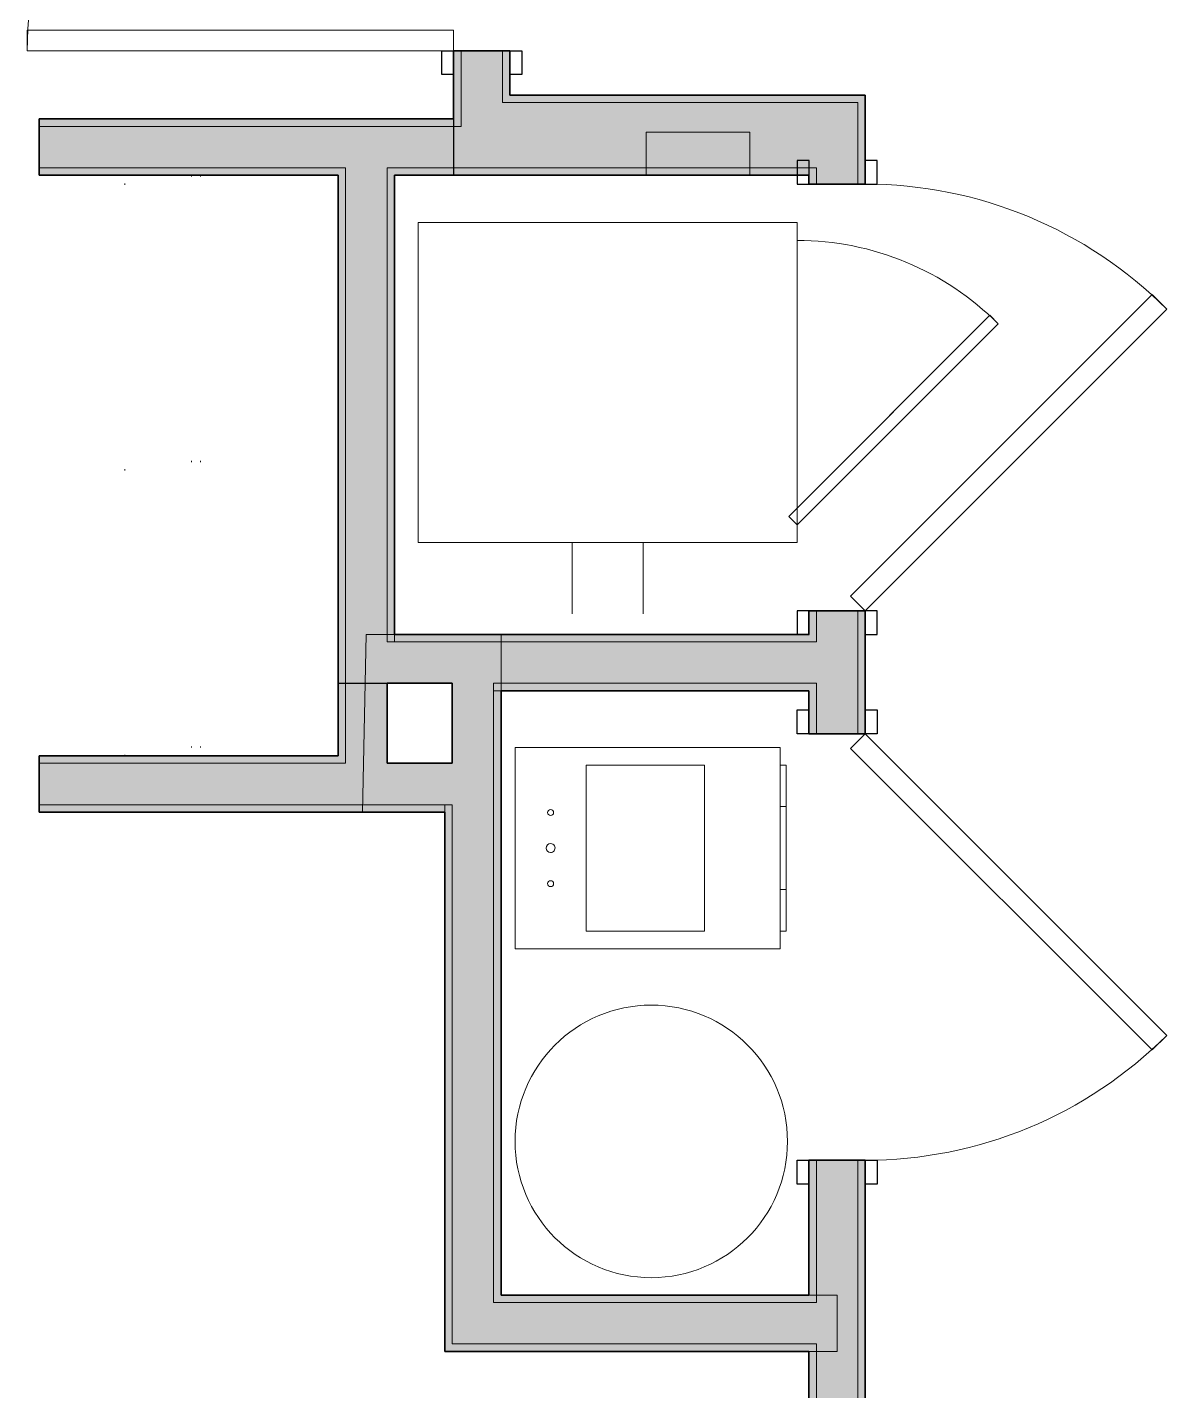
# Model space of a CAD drawing. Header units: inches. Extents: x 6 to 8416, y -388 to 6104.
# Drawn here: x 6732.7 to 6828.9, y 1315.9 to 1430.9 of the extents above; entities that cross this region are included whole.
import ezdxf

# ---------------------------------------------------------------- set-up
doc = ezdxf.new("R2010")
doc.units = ezdxf.units.IN
doc.header["$MEASUREMENT"] = 0
doc.linetypes.add('Dot 1_16_', pattern=[24, 0, -24])
doc.linetypes.add('Hidden 1_16_', pattern=[36, 24, -12])
for name, color, linetype, lineweight in [('A-DOOR', 31, 'Continuous', 18), ('A-DOOR-FRAM', 31, 'Continuous', 25), ('A-GENM', 13, 'Continuous', 18), ('A-ROOM', 32, 'Continuous', 13), ('A-WALL', 113, 'Continuous', 25), ('A-WALL-PATT', 111, 'Continuous', 35), ('I-WALL', 2, 'Continuous', 25), ('M-EQPM', 50, 'Continuous', 18), ('Q-CASE', 31, 'Continuous', 18), ('Q-SPCQ', 91, 'Continuous', 18)]:
    doc.layers.add(name, color=color, linetype=linetype, lineweight=lineweight)

# ---------------------------------------------------------------- blocks, each defined once
blk = doc.blocks.new('SE Appl Unit-WD-Stack-AM - 27_ W x 32_ D x 78 3_4_ H_ Left Exhaust-6380393-LEVEL 3 - PLAN Copy 1 Copy 1')
at = {"layer": 'Q-SPCQ', "linetype": 'Hidden 1_16_', "lineweight": 9}
for p, q in [((-19.5, -13), (-13.5, -13)), ((-19.5, -19), (-13.5, -19))]:
    blk.add_line(p, q, dxfattribs=at)
blk = doc.blocks.new('z Nested-WD-Frontld - Washer _ Dryer-2223915-LEVEL 3 - PLAN Copy 1 Copy 1')
at = {"layer": 'Q-SPCQ'}
for p, q in [((13.5, 0), (-13.5, 0)), ((-13.5, 0), (-13.5, -32)), ((13.5, -32), (13.5, 0)), ((-13.5, -32), (13.5, -32))]:
    blk.add_line(p, q, dxfattribs=at)
at = {"layer": 'Q-SPCQ', "lineweight": 9}
for p, q in [((-11.29, -31.29), (-12, -32)), ((-12, -32), (4.97, -48.97)), ((-11.29, -31.29), (-10.59, -32)), ((-10.59, -32), (5.68, -48.26)), ((5.68, -48.26), (4.97, -48.97))]:
    blk.add_line(p, q, dxfattribs=at)
blk.add_arc((-12, -32), 24, 315, 0, dxfattribs=at)
blk = doc.blocks.new('z Nested-WD-Frontld - Washer _ Dryer-2223917-LEVEL 3 - PLAN Copy 1 Copy 1')
at = {"layer": 'Q-SPCQ'}
for p, q in [((13.5, 0), (-13.5, 0)), ((-13.5, 0), (-13.5, -32)), ((13.5, -32), (13.5, 0)), ((-13.5, -32), (13.5, -32))]:
    blk.add_line(p, q, dxfattribs=at)
at = {"layer": 'Q-SPCQ', "lineweight": 9}
for p, q in [((-11.29, -31.29), (-12, -32)), ((-12, -32), (4.97, -48.97)), ((-11.29, -31.29), (5.68, -48.26)), ((5.68, -48.26), (4.97, -48.97))]:
    blk.add_line(p, q, dxfattribs=at)
blk.add_arc((-12, -32), 24, 315, 0, dxfattribs=at)
blk = doc.blocks.new('CW Closet Shelf-AM - CW Closet Shelf-AM-6067826-LEVEL 3 - PLAN Copy 1 Copy 1')
at = {"layer": 'Q-CASE', "linetype": 'Dot 1_16_', "lineweight": 9}
for p, q in [((-23.76, -42), (-23.76, -24)), ((-23.76, -24), (25.24, -24)), ((25.24, -24), (25.24, -42)), ((-23.76, -35.62), (25.24, -35.62)), ((-23.76, -36.37), (25.24, -36.37)), ((25.24, -42), (-23.76, -42))]:
    blk.add_line(p, q, dxfattribs=at)
blk = doc.blocks.new('Unit-Single-Flush-ICC ADA-AM - 36_ x 84_-NR _U-BE _ BED_-6493222-LEVEL 3 - PLAN Copy 1 Copy 1')
at = {"layer": 'A-DOOR'}
for p, q in [((16.25, -2.38), (18, -2.38)), ((16.25, -2.38), (16.25, -38.38)), ((18, -2.38), (18, -38.38)), ((16.25, -38.38), (18, -38.38))]:
    blk.add_line(p, q, dxfattribs=at)
at = {"layer": 'A-DOOR', "lineweight": 9}
blk.add_arc((18, -2.38), 36, 180, 270, dxfattribs=at)
at = {"layer": 'A-DOOR-FRAM'}
for p, q in [((-20, 2.38), (-20, 3.38)), ((-20, 3.38), (-18, 3.38)), ((-18, 2.38), (-20, 2.38)), ((-18, 3.38), (-18, 2.38)), ((18, 2.38), (18, 3.38)), ((18, 3.38), (20, 3.38)), ((20, 2.38), (18, 2.38)), ((20, 3.38), (20, 2.38)), ((-20, -2.38), (-18, -2.38)), ((-20, -3.37), (-20, -2.38)), ((-18, -3.37), (-20, -3.37)), ((-18, -2.38), (-18, -3.37)), ((18, -2.38), (20, -2.38)), ((18, -3.37), (18, -2.38)), ((20, -3.37), (18, -3.37)), ((20, -2.38), (20, -3.37))]:
    blk.add_line(p, q, dxfattribs=at)
at = {"layer": 'A-DOOR-FRAM', "lineweight": 18}
for p, q in [((-20, 3.38), (-18, 3.38)), ((-20, 3.38), (-20, 2.38)), ((-18, 2.38), (-20, 2.38)), ((-18, 3.38), (-18, 2.38)), ((18, 3.38), (20, 3.38)), ((18, 3.38), (18, 2.38)), ((20, 2.38), (18, 2.38)), ((20, 3.38), (20, 2.38)), ((-20, -3.37), (-20, -2.38)), ((-20, -2.38), (-18, -2.38)), ((-18, -3.37), (-20, -3.37)), ((-18, -3.37), (-18, -2.38)), ((18, -3.37), (18, -2.38)), ((18, -2.38), (20, -2.38)), ((20, -3.37), (18, -3.37)), ((20, -3.37), (20, -2.38))]:
    blk.add_line(p, q, dxfattribs=at)
blk = doc.blocks.new('z BA Nested-Washer Hookup - 8 3_4_ W x 7 1_2_ H x 3 5_8_ D-1978715-LEVEL 3 - PLAN Copy 1 Copy 1')
at = {"layer": 'Q-SPCQ'}
for p, q in [((4.375, -0.375), (-4.375, -0.375)), ((-4.375, -0.375), (-4.375, -4)), ((4.375, -4), (4.375, -0.375)), ((-4.375, -4), (4.375, -4))]:
    blk.add_line(p, q, dxfattribs=at)
blk = doc.blocks.new('Unit-Single-Louver-ICC ADA-AM - 36_ x 84_-BL-NR _U-L2 _ LAUNDRY_LOUVER_-6493555-LEVEL 3 - PLAN Copy 1 Copy 1')
at = {"layer": 'A-DOOR'}
for p, q in [((-8.69, 26.59), (-7.46, 27.83)), ((18, 2.37), (-7.46, 27.83)), ((16.76, 1.14), (-8.69, 26.59)), ((16.76, 1.14), (18, 2.37))]:
    blk.add_line(p, q, dxfattribs=at)
at = {"layer": 'A-DOOR', "lineweight": 9}
blk.add_arc((18, 2.37), 36, 135, 180, dxfattribs=at)
at = {"layer": 'A-DOOR-FRAM'}
for p, q in [((-18, 3.38), (-20, 3.38)), ((-20, 3.38), (-20, 2.37)), ((-20, 2.37), (-18, 2.37)), ((-18, 2.37), (-18, 3.38)), ((20, 3.38), (18, 3.38)), ((18, 3.38), (18, 2.37)), ((18, 2.37), (20, 2.37)), ((20, 2.37), (20, 3.38)), ((-18, -2.37), (-20, -2.37)), ((-20, -2.37), (-20, -3.37)), ((-20, -3.37), (-18, -3.37)), ((-18, -3.37), (-18, -2.37)), ((20, -2.37), (18, -2.37)), ((18, -2.37), (18, -3.37)), ((18, -3.37), (20, -3.37)), ((20, -3.37), (20, -2.37))]:
    blk.add_line(p, q, dxfattribs=at)
at = {"layer": 'A-DOOR-FRAM', "lineweight": 18}
for p, q in [((-18, 3.38), (-20, 3.38)), ((-20, 3.38), (-20, 2.37)), ((-20, 2.37), (-18, 2.37)), ((-18, 3.38), (-18, 2.37)), ((20, 3.38), (18, 3.38)), ((18, 3.38), (18, 2.37)), ((18, 2.37), (20, 2.37)), ((20, 3.38), (20, 2.37)), ((-20, -3.37), (-20, -2.37)), ((-19.38, -2.37), (-20, -2.37)), ((-20, -3.37), (-18.77, -3.37)), ((-18.75, -2.37), (-19.38, -2.37)), ((-18.77, -3.37), (-18, -3.37)), ((-18, -2.37), (-18.75, -2.37)), ((-18, -3.37), (-18, -2.37)), ((18, -3.37), (18, -2.37)), ((20, -2.37), (18, -2.37)), ((18, -3.37), (20, -3.37)), ((20, -3.37), (20, -2.37))]:
    blk.add_line(p, q, dxfattribs=at)
blk = doc.blocks.new('PL Water Heater-IL - 40 Gallon-2510271-LEVEL 3 - PLAN Copy 1 Copy 1')
at = {"layer": 'M-EQPM'}
blk.add_circle((0, 0), 11.5, dxfattribs=at)
blk = doc.blocks.new('ME Fan Coil Unit - Vertical - Stack-IL - 300 CFM-V1255-LEVEL 3 - PLAN Copy 1 Copy 1')
at = {"layer": 'A-GENM'}
for p, q in [((1.5, 0.5), (5, 0.5)), ((1.5, 0.5), (5, 0.5)), ((1.5, 0.5), (5, 0.5)), ((1.5, 0.5), (5, 0.5)), ((1.5, 0.5), (5, 0.5)), ((1.5, 0.5), (5, 0.5)), ((1.5, 0.5), (5, 0.5)), ((1.5, 0.5), (5, 0.5)), ((1.5, 0.5), (5, 0.5)), ((1.5, 0.5), (5, 0.5)), ((1.5, 0.5), (5, 0.5)), ((1.5, 0.5), (5, 0.5)), ((1.5, 0.5), (5, 0.5)), ((1.5, 0.5), (5, 0.5)), ((1.5, 0.5), (5, 0.5)), ((1.5, 0.5), (5, 0.5)), ((1.5, 0.5), (5, 0.5)), ((1.5, 0.5), (5, 0.5)), ((1.5, 0.5), (5, 0.5)), ((1.5, 0.5), (5, 0.5)), ((1.5, 0.5), (5, 0.5)), ((1.5, 0.5), (5, 0.5)), ((1.5, 0.5), (5, 0.5)), ((5, 0.5), (12, 0.5)), ((5, 0.5), (12, 0.5)), ((5, 0.5), (12, 0.5)), ((5, 0.5), (12, 0.5)), ((5, 0.5), (12, 0.5)), ((5, 0.5), (12, 0.5)), ((5, 0.5), (12, 0.5)), ((5, 0.5), (12, 0.5)), ((5, 0.5), (12, 0.5)), ((5, 0.5), (12, 0.5)), ((5, 0.5), (12, 0.5)), ((5, 0.5), (12, 0.5)), ((5, 0.5), (12, 0.5)), ((5, 0.5), (12, 0.5)), ((5, 0.5), (12, 0.5)), ((5, 0.5), (12, 0.5)), ((5, 0.5), (12, 0.5)), ((5, 0.5), (12, 0.5)), ((5, 0.5), (12, 0.5)), ((5, 0.5), (12, 0.5)), ((5, 0.5), (12, 0.5)), ((5, 0.5), (12, 0.5)), ((5, 0.5), (12, 0.5)), ((12, 0.5), (15.5, 0.5)), ((12, 0.5), (15.5, 0.5)), ((12, 0.5), (15.5, 0.5)), ((12, 0.5), (15.5, 0.5)), ((12, 0.5), (15.5, 0.5)), ((12, 0.5), (15.5, 0.5)), ((12, 0.5), (15.5, 0.5)), ((12, 0.5), (15.5, 0.5)), ((12, 0.5), (15.5, 0.5)), ((12, 0.5), (15.5, 0.5)), ((12, 0.5), (15.5, 0.5)), ((12, 0.5), (15.5, 0.5)), ((12, 0.5), (15.5, 0.5)), ((12, 0.5), (15.5, 0.5)), ((12, 0.5), (15.5, 0.5)), ((12, 0.5), (15.5, 0.5)), ((12, 0.5), (15.5, 0.5)), ((12, 0.5), (15.5, 0.5)), ((12, 0.5), (15.5, 0.5)), ((12, 0.5), (15.5, 0.5)), ((12, 0.5), (15.5, 0.5)), ((12, 0.5), (15.5, 0.5)), ((12, 0.5), (15.5, 0.5))]:
    blk.add_line(p, q, dxfattribs=at)
at = {"layer": 'M-EQPM'}
for p, q in [((17, 0), (0, 0)), ((0, 0), (0, -22.375)), ((0, -22.375), (0, 0)), ((0, 0), (1.5, 0)), ((15.5, 0.5), (1.5, 0.5)), ((1.5, 0.5), (15.5, 0.5)), ((1.5, 0.5), (1.5, 0)), ((1.5, 0.5), (1.5, 0)), ((5, 0.5), (1.5, 0.5)), ((1.5, 0.5), (5, 0.5)), ((1.5, 0.5), (1.5, 0)), ((1.5, 0.5), (1.5, 0)), ((1.5, 0), (5, 0)), ((1.5, 0), (15.5, 0)), ((15.5, 0), (1.5, 0)), ((5, 0), (1.5, 0)), ((1.5, 0), (5, 0)), ((12, 0.5), (5, 0.5)), ((5, 0.5), (12, 0.5)), ((5, 0.5), (5, 0)), ((5, 0.5), (5, 0)), ((12, 0.5), (5, 0.5)), ((5, 0.5), (12, 0.5)), ((5, 0), (12, 0)), ((5, 0), (12, 0)), ((12, 0), (5, 0)), ((12, 0), (5, 0)), ((5, 0), (12, 0)), ((12, 0), (12, 0.5)), ((12, 0.5), (12, 0)), ((15.5, 0.5), (12, 0.5)), ((12, 0.5), (15.5, 0.5)), ((12, 0), (15.5, 0)), ((15.5, 0), (12, 0)), ((12, 0), (15.5, 0)), ((15.5, 0), (15.5, 0.5)), ((15.5, 0.5), (15.5, 0)), ((15.5, 0), (15.5, 0.5)), ((15.5, 0.5), (15.5, 0)), ((15.595, 0), (17, 0)), ((17, -22.375), (17, 0)), ((17, 0), (17, -22.375)), ((1.5, -16.375), (1.5, -6.375)), ((1.5, -6.375), (15.5, -6.375)), ((15.5, -6.375), (1.5, -6.375)), ((1.5, -6.375), (1.5, -16.375)), ((15.5, -6.375), (15.5, -16.375)), ((15.5, -16.375), (15.5, -6.375)), ((15.5, -16.375), (1.5, -16.375)), ((1.5, -16.375), (15.5, -16.375)), ((0, -22.375), (17, -22.375)), ((17, -22.375), (0, -22.375))]:
    blk.add_line(p, q, dxfattribs=at)
for centre, radius, start, end in [((5.5, -19.375), 0.25, 0, 180), ((5.5, -19.375), 0.25, 0, 180), ((5.5, -19.375), 0.25, 180, 360), ((5.5, -19.375), 0.25, 180, 0), ((8.5, -19.375), 0.375, 120, 180), ((8.5, -19.375), 0.375, 120, 180), ((8.5, -19.375), 0.375, 180, 360), ((8.5, -19.375), 0.375, 180, 0), ((8.5, -19.375), 0.375, 105, 120), ((8.5, -19.375), 0.375, 105, 120), ((8.5, -19.375), 0.375, 0, 105), ((8.5, -19.375), 0.375, 0, 105), ((11.5, -19.375), 0.25, 0, 180), ((11.5, -19.375), 0.25, 0, 180), ((11.5, -19.375), 0.25, 180, 360), ((11.5, -19.375), 0.25, 180, 0)]:
    blk.add_arc(centre, radius, start, end, dxfattribs=at)
blk = doc.blocks.new('Unit-Single-Flush-ICC ADA-AM - 36_ x 84_-NR _U-M _ Maintenance_Utility Only_-6563796-LEVEL 3 - PLAN Copy 1 Copy 1')
at = {"layer": 'A-DOOR'}
for p, q in [((16.76, -1.14), (-8.69, -26.59)), ((16.76, -1.14), (18, -2.38)), ((18, -2.38), (-7.46, -27.83)), ((-8.69, -26.59), (-7.46, -27.83))]:
    blk.add_line(p, q, dxfattribs=at)
at = {"layer": 'A-DOOR', "lineweight": 9}
blk.add_arc((18, -2.38), 36, 180, 225, dxfattribs=at)
at = {"layer": 'A-DOOR-FRAM'}
for p, q in [((-20, 2.38), (-20, 3.38)), ((-20, 3.38), (-18, 3.38)), ((-18, 2.38), (-20, 2.38)), ((-18, 3.38), (-18, 2.38)), ((18, 2.38), (18, 3.38)), ((18, 3.38), (20, 3.38)), ((20, 2.38), (18, 2.38)), ((20, 3.38), (20, 2.38)), ((-20, -2.38), (-18, -2.38)), ((-20, -3.37), (-20, -2.38)), ((-18, -3.37), (-20, -3.37)), ((-18, -2.38), (-18, -3.37)), ((18, -2.38), (20, -2.38)), ((18, -3.37), (18, -2.38)), ((20, -3.37), (18, -3.37)), ((20, -2.38), (20, -3.37))]:
    blk.add_line(p, q, dxfattribs=at)
at = {"layer": 'A-DOOR-FRAM', "lineweight": 18}
for p, q in [((-20, 3.38), (-18, 3.38)), ((-20, 3.38), (-20, 2.38)), ((-18, 2.38), (-20, 2.38)), ((-18, 3.38), (-18, 2.38)), ((18, 3.38), (20, 3.38)), ((18, 3.38), (18, 2.38)), ((20, 2.38), (18, 2.38)), ((20, 3.38), (20, 2.38)), ((-20, -3.37), (-20, -2.38)), ((-20, -2.38), (-18, -2.38)), ((-18, -3.37), (-20, -3.37)), ((-18, -3.37), (-18, -2.38)), ((18, -3.37), (18, -2.38)), ((18, -2.38), (20, -2.38)), ((20, -3.37), (18, -3.37)), ((20, -3.37), (20, -2.38))]:
    blk.add_line(p, q, dxfattribs=at)

msp = doc.modelspace()

# ---------------------------------------------------------------- hatches: boundary and pattern name
at = {"layer": 'A-WALL-PATT', "lineweight": 25, "transparency": 33554560}
h = msp.add_hatch(color=10, dxfattribs=at)
h.paths.add_polyline_path([(6769.29033733, 1418.43577679), (6769.29033733, 1419.06077679), (6768.66533733, 1419.06077679), (6768.66533733, 1418.43577679)])
h.paths.add_polyline_path([(6768.66533733, 1422.56077679), (6769.29033733, 1422.56077679), (6769.29033733, 1428.93577679), (6768.66533733, 1428.93577679), (6768.66533733, 1423.18577679)])
h.paths.add_polyline_path([(6769.29033733, 1464.93577679), (6769.29033733, 1499.43577679), (6768.66533733, 1499.43577679), (6768.66533733, 1464.93577679)])
at = {"layer": 'A-WALL-PATT', "transparency": 33554560}
h = msp.add_hatch(color=10, dxfattribs=at)
h.paths.add_polyline_path([(6773.41533733, 1424.56077679), (6773.41533733, 1428.93577679), (6772.79033733, 1428.93577679), (6772.79033733, 1424.56077679)])
h.paths.add_polyline_path([(6773.41533733, 1464.93577679), (6773.41533733, 1499.43577679), (6772.79033733, 1499.43577679), (6772.79033733, 1464.93577679)])
for points in [[(6799.29033733, 1424.56077679), (6802.79033733, 1424.56077679), (6802.79033733, 1425.18577679), (6773.41533733, 1425.18577679), (6773.41533733, 1424.56077679), (6798.66533733, 1424.56077679)], [(6768.66533733, 1422.56077679), (6768.66533733, 1423.18577679), (6733.66533733, 1423.18577679), (6733.66533733, 1422.56077679)], [(6763.66533733, 1379.06077679), (6763.66533733, 1418.43577679), (6763.04033733, 1418.43577679), (6763.04033733, 1379.06077679)], [(6798.66533733, 1379.06077679), (6798.66533733, 1379.68577679), (6772.04033733, 1379.68577679), (6772.04033733, 1379.06077679), (6772.66533733, 1379.06077679)], [(6737.99303685, 1368.81077679), (6759.54033733, 1368.81077679), (6759.54033733, 1369.43577679), (6733.66533733, 1369.43577679), (6733.66533733, 1368.81077679)], [(6772.04033733, 1323.31077679), (6772.66533733, 1323.31077679), (6772.66533733, 1368.81077679), (6772.04033733, 1368.81077679), (6772.04033733, 1354.56256081)], [(6798.66533733, 1323.31077679), (6798.66533733, 1323.93577679), (6772.66533733, 1323.93577679), (6772.66533733, 1323.31077679)]]:
    msp.add_hatch(color=10, dxfattribs=at).paths.add_polyline_path(points)
h = msp.add_hatch(color=10, dxfattribs=at)
h.paths.add_polyline_path([(6803.41533733, 1214.81077679), (6803.41533733, 1335.31077679), (6802.79033733, 1335.31077679), (6802.79033733, 1214.81077679)])
h.paths.add_polyline_path([(6803.41533733, 1371.31077679), (6803.41533733, 1381.68577679), (6802.79033733, 1381.68577679), (6802.79033733, 1371.31077679)])
h.paths.add_polyline_path([(6803.41533733, 1417.68577679), (6803.41533733, 1425.18577679), (6802.79033733, 1425.18577679), (6802.79033733, 1417.68577679)])
at = {"layer": 'A-WALL-PATT', "lineweight": 25, "transparency": 33554560}
h = msp.add_hatch(color=10, dxfattribs=at)
h.paths.add_polyline_path([(6759.54033733, 1418.43577679), (6759.54033733, 1419.06077679), (6733.66533733, 1419.06077679), (6733.66533733, 1418.43577679), (6758.91533733, 1418.43577679)])
h.paths.add_polyline_path([(6768.66533733, 1418.43577679), (6768.66533733, 1419.06077679), (6763.04033733, 1419.06077679), (6763.04033733, 1418.43577679), (6763.66533733, 1418.43577679)])
h = msp.add_hatch(color=10, dxfattribs=at)
h.paths.add_polyline_path([(6793.66533733, 1418.43577679), (6798.66533733, 1418.43577679), (6798.66533733, 1419.06077679), (6793.66533733, 1419.06077679), (6793.66533733, 1418.55953916)])
h.paths.add_polyline_path([(6784.91533733, 1418.43577679), (6784.91533733, 1419.06077679), (6769.29033733, 1419.06077679), (6769.29033733, 1418.43577679), (6773.41533733, 1418.43577679)])
for points in [[(6793.66533733, 1418.43577679), (6793.66533733, 1419.06077679), (6784.91533733, 1419.06077679), (6784.91533733, 1418.43577679)], [(6759.54033733, 1375.56077679), (6759.54033733, 1418.43577679), (6758.91533733, 1418.43577679), (6758.91533733, 1375.56077679)], [(6763.66533733, 1379.06077679), (6772.04033733, 1379.06077679), (6772.04033733, 1379.68577679), (6763.66533733, 1379.68577679)], [(6759.54033733, 1369.43577679), (6759.54033733, 1375.56077679), (6758.91533733, 1375.56077679), (6758.91533733, 1369.43577679)], [(6798.66533733, 1374.93577679), (6798.66533733, 1375.56077679), (6772.04033733, 1375.56077679), (6772.04033733, 1374.93577679), (6772.66533733, 1374.93577679)], [(6772.66533733, 1368.81077679), (6772.66533733, 1374.93577679), (6772.04033733, 1374.93577679), (6772.04033733, 1368.81077679)], [(6763.04033733, 1364.68577679), (6763.04033733, 1365.31077679), (6733.66533733, 1365.31077679), (6733.66533733, 1364.68577679), (6737.99303685, 1364.68577679)], [(6767.91533733, 1364.68577679), (6767.91533733, 1365.31077679), (6763.04033733, 1365.31077679), (6763.04033733, 1364.68577679)], [(6768.54033733, 1319.18577679), (6768.54033733, 1365.31077679), (6767.91533733, 1365.31077679), (6767.91533733, 1319.18577679)], [(6798.66533733, 1319.18577679), (6798.66533733, 1319.81077679), (6768.54033733, 1319.81077679), (6768.54033733, 1319.18577679), (6772.66533733, 1319.18577679)]]:
    msp.add_hatch(color=10, dxfattribs=at).paths.add_polyline_path(points)
h = msp.add_hatch(color=10, dxfattribs=at)
h.paths.add_polyline_path([(6799.29033733, 1214.81077679), (6799.29033733, 1319.81077679), (6798.66533733, 1319.81077679), (6798.66533733, 1214.81077679)])
h.paths.add_polyline_path([(6799.29033733, 1323.31077679), (6799.29033733, 1335.31077679), (6798.66533733, 1335.31077679), (6798.66533733, 1323.31077679)])
h.paths.add_polyline_path([(6798.66533733, 1371.31077679), (6799.29033733, 1371.31077679), (6799.29033733, 1375.56077679), (6798.66533733, 1375.56077679), (6798.66533733, 1374.24431081)])
h.paths.add_polyline_path([(6799.29033733, 1379.06077679), (6799.29033733, 1381.68577679), (6798.66533733, 1381.68577679), (6798.66533733, 1379.06077679)])
h.paths.add_polyline_path([(6799.29033733, 1417.68577679), (6799.29033733, 1419.06077679), (6798.66533733, 1419.06077679), (6798.66533733, 1417.68577679)])
at = {"layer": 'I-WALL', "transparency": 33554560}
h = msp.add_hatch(color=10, dxfattribs=at)
h.paths.add_polyline_path([(6771.73553685, 1419.06077679), (6772.79033733, 1419.06077679), (6772.79033733, 1428.93577679), (6769.29033733, 1428.93577679), (6769.29033733, 1419.06077679)])
h.paths.add_polyline_path([(6772.79033733, 1464.93577679), (6772.79033733, 1499.43577679), (6769.29033733, 1499.43577679), (6769.29033733, 1464.93577679), (6771.73553685, 1464.93577679)])
for points in [[(6793.66533733, 1419.06077679), (6799.29033733, 1419.06077679), (6799.29033733, 1424.56077679), (6772.79033733, 1424.56077679), (6772.79033733, 1419.06077679), (6784.91533733, 1419.06077679), (6784.91533733, 1422.06077679), (6793.66533733, 1422.06077679)], [(6768.66533733, 1419.06077679), (6769.29033733, 1419.06077679), (6769.29033733, 1422.56077679), (6733.66533733, 1422.56077679), (6733.66533733, 1419.06077679), (6763.04033733, 1419.06077679)], [(6793.66533733, 1419.06077679), (6793.66533733, 1422.06077679), (6784.91533733, 1422.06077679), (6784.91533733, 1419.06077679)], [(6763.04033733, 1379.06077679), (6763.04033733, 1419.06077679), (6759.54033733, 1419.06077679), (6759.54033733, 1379.06077679)], [(6763.04033733, 1375.56077679), (6772.04033733, 1375.56077679), (6772.04033733, 1379.06077679), (6759.54033733, 1379.06077679), (6759.54033733, 1375.56077679)], [(6798.66533733, 1375.56077679), (6799.29033733, 1375.56077679), (6799.29033733, 1379.06077679), (6772.04033733, 1379.06077679), (6772.04033733, 1375.56077679), (6772.66533733, 1375.56077679)], [(6763.04033733, 1368.81077679), (6763.04033733, 1375.56077679), (6759.54033733, 1375.56077679), (6759.54033733, 1368.81077679)], [(6771.73553685, 1368.81077679), (6772.04033733, 1368.81077679), (6772.04033733, 1375.56077679), (6768.54033733, 1375.56077679), (6768.54033733, 1368.81077679)], [(6763.04033733, 1365.31077679), (6763.04033733, 1368.81077679), (6733.66533733, 1368.81077679), (6733.66533733, 1365.31077679), (6737.99303685, 1365.31077679)], [(6763.04033733, 1365.31077679), (6772.04033733, 1365.31077679), (6772.04033733, 1368.81077679), (6763.04033733, 1368.81077679)], [(6772.04033733, 1319.81077679), (6772.04033733, 1365.31077679), (6768.54033733, 1365.31077679), (6768.54033733, 1319.81077679), (6771.73553685, 1319.81077679)], [(6798.66533733, 1319.81077679), (6799.29033733, 1319.81077679), (6799.29033733, 1323.31077679), (6772.04033733, 1323.31077679), (6772.04033733, 1319.81077679), (6772.66533733, 1319.81077679)]]:
    msp.add_hatch(color=10, dxfattribs=at).paths.add_polyline_path(points)
h = msp.add_hatch(color=10, dxfattribs=at)
h.paths.add_polyline_path([(6799.29033733, 1214.81077679), (6802.79033733, 1214.81077679), (6802.79033733, 1335.31077679), (6799.29033733, 1335.31077679), (6799.29033733, 1275.83556081)])
h.paths.add_polyline_path([(6802.79033733, 1371.31077679), (6802.79033733, 1381.68577679), (6799.29033733, 1381.68577679), (6799.29033733, 1371.31077679)])
h.paths.add_polyline_path([(6802.79033733, 1417.68577679), (6802.79033733, 1424.56077679), (6799.29033733, 1424.56077679), (6799.29033733, 1417.68577679)])

# ---------------------------------------------------------------- linework, layer by layer
at = {"layer": 'A-ROOM', "lineweight": 9, "flags": 128}
msp.add_lwpolyline([(6772.66533733, 1366.74827679), (6772.66533733, 1323.93577679), (6801.04033733, 1323.93577679), (6801.04033733, 1319.18577679), (6767.91533733, 1319.18577679), (6767.91533733, 1364.68577679), (6761.29033733, 1364.68577679), (6760.97783733, 1364.68577679), (6761.29033733, 1379.68577679), (6772.66533733, 1379.68577679)], close=True, dxfattribs=at)
at = {"layer": 'A-WALL', "lineweight": 9}
for p, q in [((6769.29033733, 1422.56077679), (6769.29033733, 1428.93577679)), ((6772.79033733, 1424.56077679), (6772.79033733, 1428.93577679)), ((6802.79033733, 1424.56077679), (6772.79033733, 1424.56077679)), ((6802.79033733, 1417.68577679), (6802.79033733, 1424.56077679)), ((6769.29033733, 1422.56077679), (6733.66533733, 1422.56077679)), ((6759.54033733, 1419.06077679), (6733.66533733, 1419.06077679)), ((6759.54033733, 1368.81077679), (6759.54033733, 1419.06077679)), ((6799.29033733, 1419.06077679), (6763.04033733, 1419.06077679)), ((6763.04033733, 1379.06077679), (6763.04033733, 1419.06077679)), ((6799.29033733, 1417.68577679), (6799.29033733, 1419.06077679)), ((6799.29033733, 1379.06077679), (6799.29033733, 1381.68577679)), ((6802.79033733, 1371.31077679), (6802.79033733, 1381.68577679)), ((6763.66533733, 1379.06077679), (6763.66533733, 1379.68577679)), ((6763.04033733, 1379.06077679), (6799.29033733, 1379.06077679)), ((6799.29033733, 1375.56077679), (6772.04033733, 1375.56077679)), ((6772.04033733, 1375.56077679), (6772.04033733, 1323.31077679)), ((6772.04033733, 1374.93577679), (6772.66533733, 1374.93577679)), ((6799.29033733, 1371.31077679), (6799.29033733, 1375.56077679)), ((6759.54033733, 1368.81077679), (6733.66533733, 1368.81077679)), ((6768.54033733, 1365.31077679), (6733.66533733, 1365.31077679)), ((6767.91533733, 1365.31077679), (6767.91533733, 1364.68577679)), ((6768.54033733, 1319.81077679), (6768.54033733, 1365.31077679)), ((6799.29033733, 1323.31077679), (6799.29033733, 1335.31077679)), ((6802.79033733, 1214.81077679), (6802.79033733, 1335.31077679)), ((6799.29033733, 1323.31077679), (6772.04033733, 1323.31077679)), ((6799.29033733, 1319.81077679), (6768.54033733, 1319.81077679)), ((6799.29033733, 1214.81077679), (6799.29033733, 1319.81077679))]:
    msp.add_line(p, q, dxfattribs=at)
at = {"layer": 'I-WALL', "lineweight": 35}
for p, q in [((6768.66533733, 1428.93577679), (6768.66533733, 1423.18577679)), ((6773.41533733, 1428.93577679), (6768.66533733, 1428.93577679)), ((6773.41533733, 1425.18577679), (6773.41533733, 1428.93577679)), ((6803.41533733, 1425.18577679), (6773.41533733, 1425.18577679)), ((6803.41533733, 1417.68577679), (6803.41533733, 1425.18577679)), ((6768.66533733, 1423.18577679), (6733.66533733, 1423.18577679)), ((6733.66533733, 1423.18577679), (6733.66533733, 1418.43577679)), ((6733.66533733, 1418.43577679), (6758.91533733, 1418.43577679)), ((6758.91533733, 1418.43577679), (6758.91533733, 1369.43577679)), ((6763.66533733, 1379.68577679), (6763.66533733, 1418.43577679)), ((6763.66533733, 1418.43577679), (6798.66533733, 1418.43577679)), ((6798.66533733, 1418.43577679), (6798.66533733, 1417.68577679)), ((6798.66533733, 1417.68577679), (6803.41533733, 1417.68577679)), ((6798.66533733, 1381.68577679), (6798.66533733, 1379.68577679)), ((6803.41533733, 1381.68577679), (6798.66533733, 1381.68577679)), ((6803.41533733, 1371.31077679), (6803.41533733, 1381.68577679)), ((6798.66533733, 1379.68577679), (6763.66533733, 1379.68577679)), ((6763.04033733, 1368.81077679), (6763.04033733, 1375.56077679)), ((6763.04033733, 1375.56077679), (6768.54033733, 1375.56077679)), ((6768.54033733, 1375.56077679), (6768.54033733, 1368.81077679)), ((6772.66533733, 1323.93577679), (6772.66533733, 1374.93577679)), ((6772.66533733, 1374.93577679), (6798.66533733, 1374.93577679)), ((6798.66533733, 1374.93577679), (6798.66533733, 1371.31077679)), ((6798.66533733, 1371.31077679), (6803.41533733, 1371.31077679)), ((6758.91533733, 1369.43577679), (6733.66533733, 1369.43577679)), ((6733.66533733, 1369.43577679), (6733.66533733, 1364.68577679)), ((6768.54033733, 1368.81077679), (6763.04033733, 1368.81077679)), ((6733.66533733, 1364.68577679), (6767.91533733, 1364.68577679)), ((6767.91533733, 1364.68577679), (6767.91533733, 1319.18577679)), ((6798.66533733, 1335.31077679), (6798.66533733, 1323.93577679)), ((6803.41533733, 1335.31077679), (6798.66533733, 1335.31077679)), ((6803.41533733, 1214.81077679), (6803.41533733, 1335.31077679)), ((6798.66533733, 1323.93577679), (6772.66533733, 1323.93577679)), ((6767.91533733, 1319.18577679), (6798.66533733, 1319.18577679)), ((6798.66533733, 1319.18577679), (6798.66533733, 1214.81077679))]:
    msp.add_line(p, q, dxfattribs=at)
at = {"layer": 'I-WALL'}
for p, q in [((6768.66533733, 1423.18577679), (6768.66533733, 1418.43577679)), ((6758.91533733, 1375.56077679), (6763.04033733, 1375.56077679))]:
    msp.add_line(p, q, dxfattribs=at)

# ---------------------------------------------------------------- block references
at = {"layer": 'A-DOOR'}
for name, p, rotation in [('Unit-Single-Flush-ICC ADA-AM - 36_ x 84_-NR _U-BE _ BED_-6493222-LEVEL 3 - PLAN Copy 1 Copy 1', (6771.04033733, 1446.93577679), 269.9999999999992), ('Unit-Single-Louver-ICC ADA-AM - 36_ x 84_-BL-NR _U-L2 _ LAUNDRY_LOUVER_-6493555-LEVEL 3 - PLAN Copy 1 Copy 1', (6801.04033733, 1399.68577679), 269.9999999999992), ('Unit-Single-Flush-ICC ADA-AM - 36_ x 84_-NR _U-M _ Maintenance_Utility Only_-6563796-LEVEL 3 - PLAN Copy 1 Copy 1', (6801.04033733, 1353.31077679), 89.99999999999925)]:
    msp.add_blockref(name, p, dxfattribs=dict(at, rotation=rotation))
at = {"layer": 'M-EQPM'}
for name, p, rotation in [('ME Fan Coil Unit - Vertical - Stack-IL - 300 CFM-V1255-LEVEL 3 - PLAN Copy 1 Copy 1', (6796.22639461, 1370.15760024), 269.9999999999986), ('PL Water Heater-IL - 40 Gallon-2510271-LEVEL 3 - PLAN Copy 1 Copy 1', (6785.35139461, 1336.90760024), 269.9999999999971)]:
    msp.add_blockref(name, p, dxfattribs=dict(at, rotation=rotation))
at = {"layer": 'Q-CASE', "rotation": 269.9999999999996}
msp.add_blockref('CW Closet Shelf-AM - CW Closet Shelf-AM-6067826-LEVEL 3 - PLAN Copy 1 Copy 1', (6782.91533733, 1394.67348171), dxfattribs=at)
at = {"layer": 'Q-SPCQ'}
for name, p, rotation in [('z BA Nested-Washer Hookup - 8 3_4_ W x 7 1_2_ H x 3 5_8_ D-1978715-LEVEL 3 - PLAN Copy 1 Copy 1', (6789.29033733, 1418.06077679), 180), ('z Nested-WD-Frontld - Washer _ Dryer-2223915-LEVEL 3 - PLAN Copy 1 Copy 1', (6765.66533733, 1400.93577679), 90.0000000000012), ('z Nested-WD-Frontld - Washer _ Dryer-2223917-LEVEL 3 - PLAN Copy 1 Copy 1', (6765.66533733, 1400.93577679), 90.0000000000012)]:
    msp.add_blockref(name, p, dxfattribs=dict(at, rotation=rotation))
at = {"layer": 'Q-SPCQ', "linetype": 'Hidden 1_16_', "lineweight": 9, "rotation": 90.0000000000012}
msp.add_blockref('SE Appl Unit-WD-Stack-AM - 27_ W x 32_ D x 78 3_4_ H_ Left Exhaust-6380393-LEVEL 3 - PLAN Copy 1 Copy 1', (6765.66533733, 1400.93577679), dxfattribs=at)

doc.saveas('drawing.dxf')
